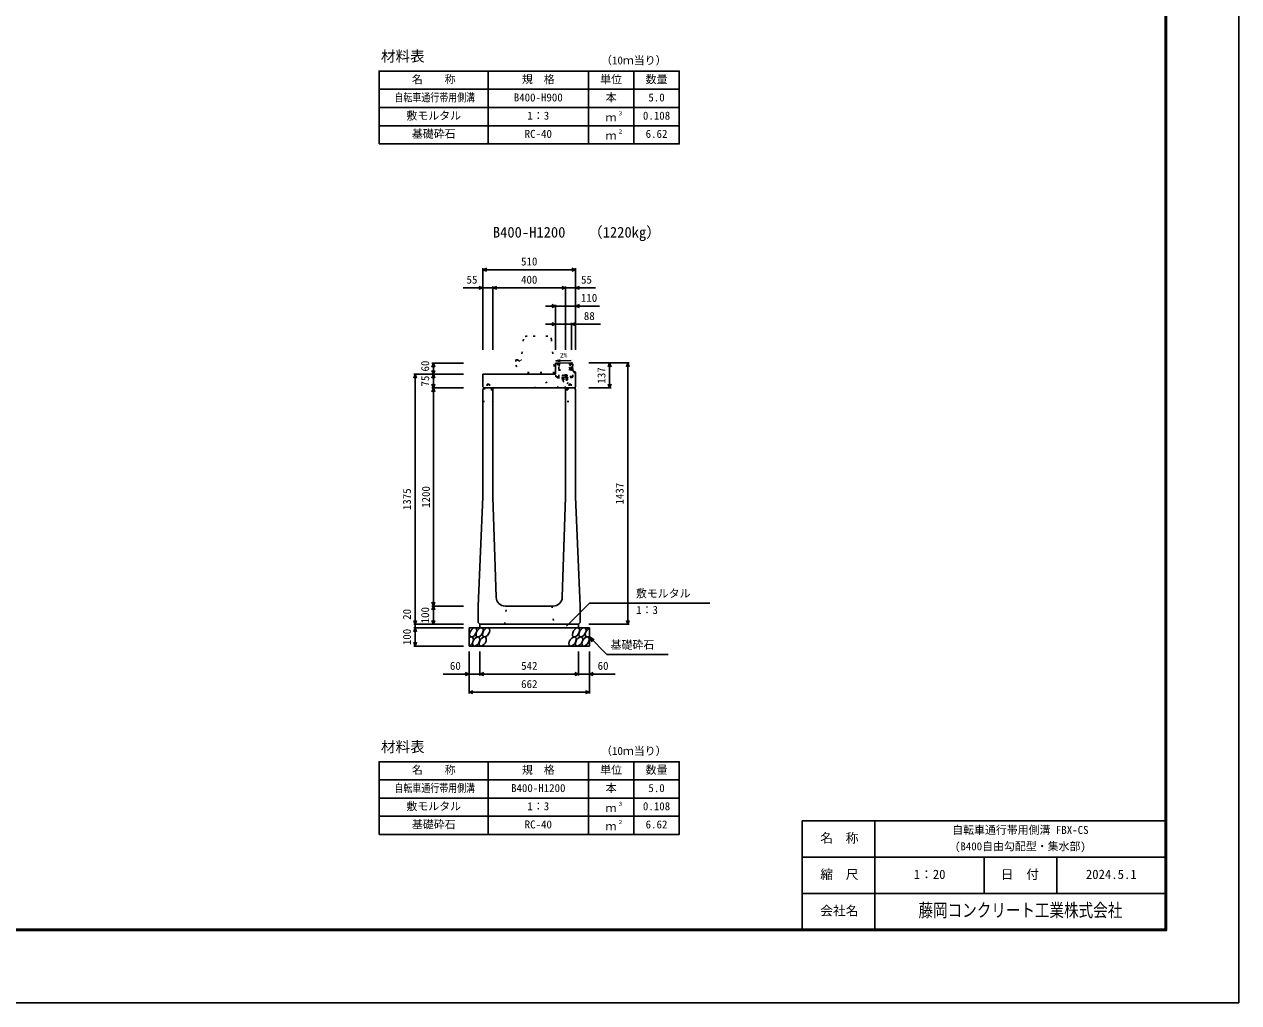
# Model space of a CAD drawing. Units: millimetres, scale not verified. Extents: x -12600 to 12600, y -5940 to 5940.
# Drawn here: x 5924 to 12600, y -5940 to -559 of the extents above; entities that cross this region are included whole.
import ezdxf
from ezdxf.enums import TextEntityAlignment as Align

# ---------------------------------------------------------------- set-up
doc = ezdxf.new("R2010")
doc.units = ezdxf.units.MM
doc.header["$LTSCALE"] = 40
doc.linetypes.add('DOTTED', pattern=[1.75, 0.25, -1.5])
for name, color, linetype, lineweight in [('0-0_DIM', 7, 'Continuous', 25), ('0-1_Defpoints', 5, 'Continuous', 25), ('0-2_HATCH', 6, 'Continuous', 25), ('0-3_HYO', 3, 'Continuous', 25), ('0-4_HYO2', 4, 'Continuous', 25), ('0-5_OUTLINE', 3, 'Continuous', 25), ('0-6_OUTLINE2', 4, 'DOTTED', 25), ('0-7_TXT', 7, 'Continuous', 25), ('0-8_WAKU', 3, 'Continuous', 25), ('0-9_WAKU-LINE', 7, 'Continuous', 25)]:
    doc.layers.add(name, color=color, linetype=linetype, lineweight=lineweight)
doc.layers.add('0-A_WAKU-TXT', color=7, linetype='Continuous')
doc.styles.add('ＭＳ ゴシック', font='')
doc.styles.get('ＭＳ ゴシック').set_extended_font_data('MS Gothic')

msp = doc.modelspace()

# ---------------------------------------------------------------- linework, layer by layer
at = {"layer": '0-0_DIM'}
for p, q in [((8445, -1901.04), (8445, -2348.54)), ((8955, -1908.54), (8445, -1908.54)), ((8955, -1901.04), (8955, -2348.54)), ((8500, -2001.04), (8500, -2348.54)), ((8900, -2001.04), (8900, -2348.54)), ((8336.62, -2008.54), (8445, -2008.54)), ((8500, -2008.54), (8445, -2008.54)), ((8500, -2008.54), (8900, -2008.54)), ((8900, -2008.54), (8955, -2008.54)), ((9063.38, -2008.54), (8955, -2008.54)), ((8790, -2108.54), (8845, -2108.54)), ((8845, -2101.04), (8845, -2348.54)), ((8845, -2108.54), (8955, -2108.54)), ((9086.52, -2108.54), (8955, -2108.54)), ((8933, -2201.04), (8933, -2348.54)), ((8845, -2208.54), (8790, -2208.54)), ((8845, -2208.54), (8933, -2208.54)), ((9091.78, -2208.54), (8933, -2208.54)), ((8165.5, -2423.54), (8338, -2423.54)), ((8173, -2423.54), (8173, -2483.54)), ((9249.5, -2421.54), (9027, -2421.54)), ((9142, -2421.54), (9142, -2558.54)), ((9242, -2421.54), (9242, -3858.54)), ((8065.5, -2483.54), (8338, -2483.54)), ((8073, -2483.54), (8073, -3858.54)), ((8173, -2558.54), (8173, -2483.54)), ((8165.5, -2558.54), (8338, -2558.54)), ((8173, -2558.54), (8173, -3758.54)), ((9149.5, -2558.54), (9027, -2558.54)), ((8165.5, -3758.54), (8338, -3758.54)), ((8173, -3758.54), (8173, -3858.54)), ((8904.77, -3869.35), (9031, -3743.11)), ((9031, -3743.11), (9692.46, -3743.11)), ((8065.5, -3858.54), (8338, -3858.54)), ((8073, -3858.54), (8073, -3878.54)), ((9249.5, -3858.54), (9027, -3858.54)), ((8065.5, -3878.54), (8338, -3878.54)), ((8073, -3878.54), (8073, -3978.54)), ((9031, -3928.54), (9126.76, -4024.29)), ((9031, -3928.54), (9056.98, -3943.54)), ((9031, -3928.54), (9046, -3954.52)), ((8065.5, -3978.54), (8338, -3978.54)), ((8369, -4239.9), (8369, -4008.54)), ((8429, -4139.9), (8429, -4008.54)), ((8971, -4139.9), (8971, -4008.54)), ((9031, -4239.9), (9031, -4008.54)), ((9126.76, -4024.29), (9464.31, -4024.29)), ((8369, -4132.4), (8227.21, -4132.4)), ((8369, -4132.4), (8429, -4132.4)), ((8429, -4132.4), (8971, -4132.4)), ((9031, -4132.4), (8971, -4132.4)), ((9031, -4132.4), (9172.79, -4132.4)), ((8369, -4232.4), (9031, -4232.4))]:
    msp.add_line(p, q, dxfattribs=at)
for points in [[(8466.14, -1916.23), (8445, -1908.54), (8466.14, -1900.84)], [(8933.86, -1900.84), (8955, -1908.54), (8933.86, -1916.23)], [(8423.86, -2000.84), (8445, -2008.54), (8423.86, -2016.23)], [(8521.14, -2016.23), (8500, -2008.54), (8521.14, -2000.84)], [(8878.86, -2000.84), (8900, -2008.54), (8878.86, -2016.23)], [(8976.14, -2000.84), (8955, -2008.54), (8976.14, -2016.23)], [(8823.86, -2100.84), (8845, -2108.54), (8823.86, -2116.23)], [(8976.14, -2100.84), (8955, -2108.54), (8976.14, -2116.23)], [(8823.86, -2200.84), (8845, -2208.54), (8823.86, -2216.23)], [(8954.14, -2200.84), (8933, -2208.54), (8954.14, -2216.23)], [(8165.3, -2444.68), (8173, -2423.54), (8180.7, -2444.68)], [(8180.7, -2462.39), (8173, -2483.54), (8165.3, -2462.39)], [(9134.3, -2442.68), (9142, -2421.54), (9149.7, -2442.68)], [(9234.3, -2442.68), (9242, -2421.54), (9249.7, -2442.68)], [(8080.7, -2504.68), (8073, -2483.54), (8065.3, -2504.68)], [(8165.3, -2504.68), (8173, -2483.54), (8180.7, -2504.68)], [(8165.3, -2537.39), (8173, -2558.54), (8180.7, -2537.39)], [(8165.3, -2579.68), (8173, -2558.54), (8180.7, -2579.68)], [(9134.3, -2537.39), (9142, -2558.54), (9149.7, -2537.39)], [(8165.3, -3737.39), (8173, -3758.54), (8180.7, -3737.39)], [(8165.3, -3779.68), (8173, -3758.54), (8180.7, -3779.68)], [(8080.7, -3837.39), (8073, -3858.54), (8065.3, -3837.39)], [(8165.3, -3837.39), (8173, -3858.54), (8180.7, -3837.39)], [(9234.3, -3837.39), (9242, -3858.54), (9249.7, -3837.39)], [(8080.7, -3899.68), (8073, -3878.54), (8065.3, -3899.68)], [(8080.7, -3957.39), (8073, -3978.54), (8065.3, -3957.39)], [(8347.86, -4124.71), (8369, -4132.4), (8347.86, -4140.1)], [(8450.14, -4140.1), (8429, -4132.4), (8450.14, -4124.71)], [(8949.86, -4124.71), (8971, -4132.4), (8949.86, -4140.1)], [(9052.14, -4124.71), (9031, -4132.4), (9052.14, -4140.1)], [(8390.14, -4240.1), (8369, -4232.4), (8390.14, -4224.71)], [(9009.86, -4224.71), (9031, -4232.4), (9009.86, -4240.1)]]:
    msp.add_lwpolyline(points, dxfattribs=at)
at = {"layer": '0-1_Defpoints'}
msp.add_lwpolyline([(-4200, -5940), (12600, -5940), (12600, 5940), (-4200, 5940)], close=True, dxfattribs=at)
at = {"layer": '0-2_HATCH', "linetype": 'DOTTED'}
for p, q in [((8862.32, -2497.19), (8861.46, -2455.2)), ((8861.6, -2462.2), (8926.59, -2460.86)), ((8926.44, -2453.86), (8927.31, -2495.85)), ((8933.93, -2501.72), (8932.28, -2421.74)), ((8939.82, -2496.6), (8939.14, -2463.35)), ((8855.84, -2498.32), (8846.84, -2498.51)), ((8933.8, -2495.72), (8855.82, -2497.32)), ((8879.94, -2502.83), (8912.93, -2502.15)), ((8882.87, -2516.77), (8882.61, -2504.27)), ((8910.58, -2516.2), (8882.87, -2516.77)), ((8885.5, -2487.34), (8883.04, -2489.26)), ((8883.19, -2496.76), (8883.04, -2489.26)), ((8909.43, -2496.22), (8883.19, -2496.76)), ((8883.43, -2488.91), (8885.5, -2487.34)), ((8906.74, -2486.9), (8885.5, -2487.34)), ((8889.44, -2496.63), (8889.28, -2489.13)), ((8889.54, -2504.13), (8889.8, -2516.63)), ((8903.19, -2496.35), (8903.03, -2488.85)), ((8903.39, -2503.85), (8903.65, -2516.34)), ((8908.87, -2488.39), (8906.74, -2486.9)), ((8909.43, -2496.22), (8909.28, -2488.72)), ((8910.32, -2503.7), (8910.58, -2516.2)), ((8912.93, -2502.15), (8912.96, -2503.65)), ((8933.82, -2496.72), (8939.82, -2496.6))]:
    msp.add_line(p, q, dxfattribs=at)
at = {"layer": '0-2_HATCH'}
msp.add_line((8938.6, -2436.98), (8939.14, -2463.35), dxfattribs=at)
at = {"layer": '0-2_HATCH', "linetype": 'DOTTED'}
for points in [[(8846.84, -2498.51), (8845.3, -2423.52), (8854.3, -2423.34)], [(8854.3, -2423.34), (8855.94, -2503.32), (8933.93, -2501.72)], [(8861.46, -2455.2), (8862.46, -2455.18), (8861.96, -2431.18), (8860.96, -2431.2), (8860.82, -2424.21), (8925.8, -2422.87)], [(8865.82, -2424.1), (8865.96, -2431.1), (8864.96, -2431.12), (8865.45, -2455.12), (8866.45, -2455.1), (8866.6, -2462.09)], [(8921.59, -2460.96), (8921.44, -2453.96), (8922.44, -2453.94), (8921.95, -2429.95), (8920.95, -2429.97), (8920.81, -2422.97)], [(8925.8, -2422.87), (8925.95, -2429.87), (8924.95, -2429.89), (8925.44, -2453.88), (8926.44, -2453.86)], [(8938.6, -2436.98), (8938.28, -2421.61), (8932.28, -2421.74)], [(8912.96, -2503.65), (8879.97, -2504.33), (8879.94, -2502.83)]]:
    msp.add_lwpolyline(points, dxfattribs=at)
for centre, radius, start, end in [((8886.23, -2492.48), 4.53, 47.57461, 134.78335), ((8896.72, -2516.49), 11, 181.1783, 1.1783), ((8896.53, -2507.27), 19.53, 70.56972, 111.78823), ((8906.22, -2492.07), 4.53, 47.57461, 134.78335)]:
    msp.add_arc(centre, radius, start, end, dxfattribs=at)
at = {"layer": '0-2_HATCH'}
for centre, start_param, end_param in [((8373.3, -3953.54), 3.7419964, 7.318141), ((9028, -3903.54), 0.6666252, 4.1103269)]:
    msp.add_ellipse(centre, major_axis=(14.54, 23.54), ratio=0.5792, start_param=start_param, end_param=end_param, dxfattribs=at)
for centre in [(8391.89, -3903.54), (8408.77, -3953.54), (8427.37, -3903.54), (8444.25, -3953.54), (8462.84, -3903.54), (8938.45, -3953.54), (8957.05, -3903.54), (8973.93, -3953.54), (8992.52, -3903.54), (9009.41, -3953.54)]:
    msp.add_ellipse(centre, major_axis=(14.54, 23.54), ratio=0.5792, dxfattribs=at)
at = {"layer": '0-3_HYO'}
for p, q in [((8475, -816.64), (8475, -1216.64)), ((9025, -816.64), (9025, -1216.64)), ((9275, -816.64), (9275, -1216.64)), ((7875, -916.64), (9525, -916.64)), ((8475, -4614.63), (8475, -5014.63)), ((9025, -4614.63), (9025, -5014.63)), ((9275, -4614.63), (9275, -5014.63)), ((7875, -4714.63), (9525, -4714.63))]:
    msp.add_line(p, q, dxfattribs=at)
for points in [[(7875, -1216.64), (9525, -1216.64), (9525, -816.64), (7875, -816.64)], [(7875, -5014.63), (9525, -5014.63), (9525, -4614.63), (7875, -4614.63)]]:
    msp.add_lwpolyline(points, close=True, dxfattribs=at)
at = {"layer": '0-4_HYO2'}
for p, q in [((7875, -1016.64), (9525, -1016.64)), ((7875, -1116.64), (9525, -1116.64)), ((7875, -4814.63), (9525, -4814.63)), ((7875, -4914.63), (9525, -4914.63))]:
    msp.add_line(p, q, dxfattribs=at)
at = {"layer": '0-5_OUTLINE', "linetype": 'DOTTED'}
for p, q in [((8668.19, -2291.59), (8657, -2403.54)), ((8801.9, -2273.54), (8688.1, -2273.54)), ((8821.8, -2291.55), (8840, -2473.54)), ((8627, -2403.54), (8627, -2433.54)), ((8627, -2403.54), (8635, -2403.54)), ((8627, -2433.54), (8650, -2473.54)), ((8840, -2473.54), (8650, -2473.54))]:
    msp.add_line(p, q, dxfattribs=at)
at = {"layer": '0-5_OUTLINE'}
for p, q in [((8845, -2423.54), (8933, -2421.72)), ((8845, -2483.54), (8845, -2423.54)), ((8955, -2471.6), (8930, -2458.6)), ((8933, -2421.72), (8939, -2427.6)), ((8939, -2427.6), (8939, -2436.53)), ((8955, -2471.6), (8955, -2553.54)), ((8450, -2558.54), (8445, -2553.54)), ((8445, -2568.54), (8450, -2558.54)), ((8445, -3158.54), (8445, -2568.54)), ((8450, -2558.54), (8950, -2558.54)), ((8500, -2558.54), (8500, -3158.54)), ((8900, -2558.54), (8900, -3158.54)), ((8950, -2558.54), (8955, -2553.54)), ((8955, -2568.54), (8950, -2558.54)), ((8955, -3158.54), (8955, -2568.54)), ((8445, -3158.54), (8420, -3758.54)), ((8500, -3158.54), (8518.39, -3710.2)), ((8900, -3158.54), (8881.61, -3710.2)), ((8955, -3158.54), (8980, -3758.54)), ((8420, -3849.54), (8420, -3758.54)), ((8568.36, -3758.54), (8831.64, -3758.54)), ((8980, -3849.54), (8980, -3758.54)), ((8429, -3858.54), (8420, -3849.54)), ((8429, -3858.54), (8429, -3878.54)), ((8971, -3858.54), (8971, -3878.54)), ((8369, -3878.54), (9031, -3878.54)), ((8369, -3978.54), (8369, -3878.54)), ((9031, -3978.54), (9031, -3878.54)), ((8369, -3978.54), (9031, -3978.54))]:
    msp.add_line(p, q, dxfattribs=at)
at = {"layer": '0-5_OUTLINE', "linetype": 'DOTTED'}
msp.add_lwpolyline([(8635, -2403.54), (8645, -2413.54), (8655, -2403.54), (8657, -2403.54)], dxfattribs=at)
at = {"layer": '0-5_OUTLINE'}
for points in [[(8939, -2436.53), (8930, -2446.53), (8930, -2458.6)], [(8445, -2553.54), (8445, -2483.54), (8845, -2483.54)], [(8429, -3858.54), (8971, -3858.54), (8980, -3849.54)]]:
    msp.add_lwpolyline(points, dxfattribs=at)
at = {"layer": '0-5_OUTLINE', "linetype": 'DOTTED'}
for centre, start, end in [((8688.1, -2293.54), 90, 174.40835), ((8801.9, -2293.54), 4.08463, 90)]:
    msp.add_arc(centre, 20, start, end, dxfattribs=at)
at = {"layer": '0-5_OUTLINE'}
for centre, start, end in [((8568.36, -3708.54), 181.90915, 270), ((8831.64, -3708.54), 270, 358.09085)]:
    msp.add_arc(centre, 50, start, end, dxfattribs=at)
at = {"layer": '0-6_OUTLINE2'}
for p, q in [((8853.79, -2558.54), (8930, -2458.6)), ((8951.33, -2469.69), (8894.19, -2558.54)), ((8724.57, -2558.54), (8855.94, -2503.32)), ((8892.8, -2558.54), (8939.81, -2496.6)), ((8447.75, -2563.04), (8492, -2563.04)), ((8469, -2538.04), (8481, -2538.04)), ((8469, -2538.04), (8469, -2563.04)), ((8481, -2538.04), (8481, -2563.04)), ((8492, -2563.04), (8492, -2633.54)), ((8908, -2563.04), (8908, -2633.54)), ((8908, -2563.04), (8952.25, -2563.04)), ((8919, -2538.04), (8931, -2538.04)), ((8919, -2538.04), (8919, -2563.04)), ((8931, -2538.04), (8931, -2563.04)), ((8445, -2633.54), (8492, -2633.54)), ((8908, -2633.54), (8955, -2633.54)), ((8565, -3858.54), (8575, -3758.54)), ((8825, -3758.54), (8835, -3858.54))]:
    msp.add_line(p, q, dxfattribs=at)
at = {"layer": '0-7_TXT'}
msp.add_line((8846.72, -2409.6), (8870.44, -2413.28), dxfattribs=at)
msp.add_lwpolyline([(8931.28, -2407.86), (8846.72, -2409.6), (8870.26, -2404.95)], dxfattribs=at)
at = {"layer": '0-8_WAKU'}
for p, q in [((10200, -4940), (12200, -4940)), ((10200, -5540), (10200, -4940))]:
    msp.add_line(p, q, dxfattribs=at)
at = {"layer": '0-8_WAKU', "lineweight": 50}
msp.add_lwpolyline([(-3800, -5540), (12200, -5540), (12200, 5540), (-3800, 5540)], close=True, dxfattribs=at)
at = {"layer": '0-9_WAKU-LINE'}
for p, q in [((10600, -5540), (10600, -4940)), ((10200, -5140), (12200, -5140)), ((11200, -5340), (11200, -5140)), ((11600, -5340), (11600, -5140)), ((10200, -5340), (12200, -5340))]:
    msp.add_line(p, q, dxfattribs=at)

# ---------------------------------------------------------------- texts
at = {"layer": '0-0_DIM', "style": 'ＭＳ ゴシック'}
for s, p in [('510', (8655, -1898.54)), ('55', (8355.16, -1998.54)), ('400', (8655, -1998.54)), ('55', (8984.84, -1998.54)), ('110', (8984.02, -2098.54)), ('88', (9000.19, -2198.54)), ('敷モルタル', (9286.6, -3724.38)), ('1：3', (9287.6, -3815.07)), ('基礎砕石', (9147.32, -4007.12)), ('60', (8264, -4122.4)), ('542', (8655.53, -4122.4)), ('60', (9076, -4122.4)), ('662', (8655.53, -4222.4))]:
    msp.add_text(s, height=43.99, dxfattribs=at).set_placement(p, align=Align.BOTTOM_LEFT)
for s, p in [('60', (8163, -2468.54)), ('137', (9132, -2535.04)), ('75', (8163, -2551.04)), ('1375', (8063, -3231.04)), ('1200', (8167.32, -3218.54)), ('1437', (9232, -3200.04)), ('20', (8063, -3834.22)), ('100', (8163, -3853.54)), ('100', (8063, -3973.54))]:
    msp.add_text(s, height=43.99, rotation=90, dxfattribs=at).set_placement(p, align=Align.BOTTOM_LEFT)
at = {"layer": '0-7_TXT', "style": 'ＭＳ ゴシック'}
for s, height, p in [('材料表', 58.65, (7885, -781.64)), ('（10ｍ当り）', 43.99, (9095, -792.64)), ('名\u3000\u3000称', 43.99, (8055, -896.64)), ('規\u3000格', 43.99, (8660, -896.64)), ('単位', 43.99, (9090, -896.64)), ('数量', 43.99, (9340, -896.64)), ('本', 43.99, (9120, -996.64)), ('B400-H900', 43.99, (8615, -996.64)), ('5.0', 43.99, (9355, -996.64)), ('敷モルタル', 43.99, (8025, -1096.64)), ('1：3', 43.99, (8690, -1096.64)), ('ｍ', 43.99, (9120, -1106.64)), ('３', 21.99, (9185.54, -1066.27)), ('0.108', 43.99, (9325, -1096.64)), ('基礎砕石', 43.99, (8055, -1196.64)), ('RC-40', 43.99, (8675, -1196.64)), ('ｍ', 43.99, (9120, -1206.64)), ('２', 21.99, (9185.54, -1166.27)), ('6.62', 43.99, (9340, -1196.64)), ('（1220kg）', 58.65, (9023.7, -1749.56)), ('B400-H1200', 58.65, (8500, -1749.56)), ('2%', 26.39, (8868.18, -2399.79)), ('材料表', 58.65, (7885, -4579.62)), ('（10ｍ当り）', 43.99, (9095, -4590.63)), ('名\u3000\u3000称', 43.99, (8055, -4694.63)), ('規\u3000格', 43.99, (8660, -4694.63)), ('単位', 43.99, (9090, -4694.63)), ('数量', 43.99, (9340, -4694.63)), ('B400-H1200', 43.99, (8600, -4794.63)), ('本', 43.99, (9120, -4794.63)), ('5.0', 43.99, (9355, -4794.63)), ('敷モルタル', 43.99, (8025, -4894.63)), ('1：3', 43.99, (8690, -4894.63)), ('ｍ', 43.99, (9120, -4904.63)), ('３', 21.99, (9185.54, -4864.26)), ('0.108', 43.99, (9325, -4894.63)), ('基礎砕石', 43.99, (8055, -4994.63)), ('RC-40', 43.99, (8675, -4994.63)), ('２', 21.99, (9185.54, -4964.26)), ('6.62', 43.99, (9340, -4994.63)), ('ｍ', 43.99, (9120, -5004.63))]:
    msp.add_text(s, height=height, dxfattribs=at).set_placement(p, align=Align.BOTTOM_LEFT)
at = {"layer": '0-7_TXT', "style": 'ＭＳ ゴシック', "width": 0.8}
for p in [(7959, -996.64), (7959, -4794.63)]:
    msp.add_text('自転車通行帯用側溝', height=43.99, dxfattribs=at).set_placement(p, align=Align.BOTTOM_LEFT)
at = {"layer": '0-A_WAKU-TXT', "style": 'ＭＳ ゴシック'}
for s, height, p in [('名\u3000称', 51.32, (10299.9, -5075)), ('自転車通行帯用側溝 FBX-CS', 43.99, (11025, -5025)), ('(B400自由勾配型・集水部)', 43.99, (11040, -5115)), ('縮\u3000尺', 51.32, (10299.9, -5275)), ('日\u3000付', 51.32, (11291.89, -5275)), ('1：20', 51.32, (10813.5, -5275)), ('2024.5.1', 51.32, (11760, -5275)), ('会社名', 51.32, (10299.9, -5475))]:
    msp.add_text(s, height=height, dxfattribs=at).set_placement(p, align=Align.BOTTOM_LEFT)
at = {"layer": '0-A_WAKU-TXT', "style": 'ＭＳ ゴシック', "width": 0.8}
msp.add_text('藤岡コンクリート工業株式会社', height=73.31, dxfattribs=at).set_placement((10840, -5490), align=Align.BOTTOM_LEFT)

doc.saveas('drawing.dxf')
